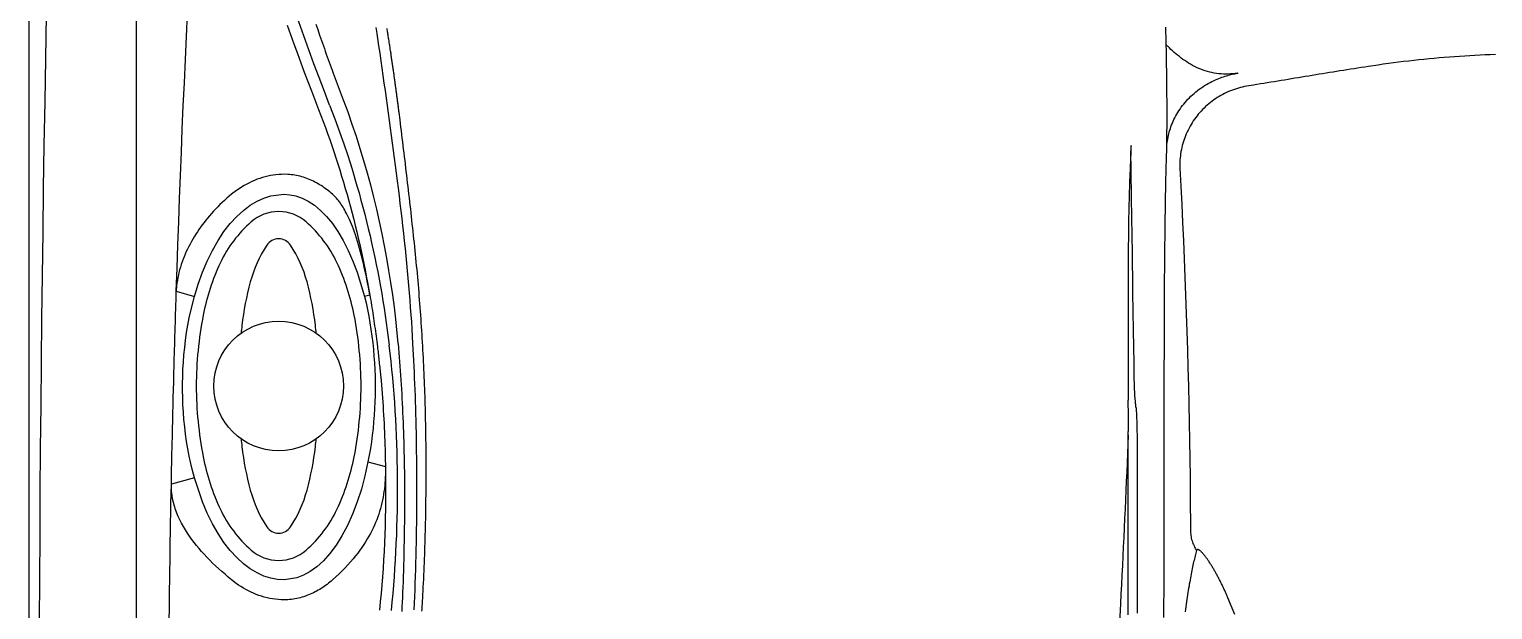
# Model space of a CAD drawing. Extents: x 832 to 912, y 781 to 934.
# Drawn here: x 832.36 to 868.95, y 848.98 to 863.5 of the extents above; entities that cross this region are included whole.
import ezdxf

# ---------------------------------------------------------------- set-up
doc = ezdxf.new("R2010")
doc.units = 0
doc.header["$MEASUREMENT"] = 0
doc.layers.add('1', color=4, linetype='Continuous')
doc.layers.add('SPA', color=2, linetype='Continuous')

# ---------------------------------------------------------------- blocks, each defined once
blk = doc.blocks.new('speaker_cover')
at = {"layer": '1'}
blk.add_lwpolyline([(132.406, 82.479, 0.182123), (131.717, 82.22, 0.10272), (130.95, 81.201, 0.06203), (130.518, 79.884, 0.048276), (130.346, 78.114, 0.048276), (130.518, 76.344, 0.06203), (130.95, 75.027, 0.10272), (131.717, 74.008, 0.182123), (132.406, 73.749, 0.182123), (133.094, 74.008, 0.10272), (133.862, 75.027, 0.06203), (134.293, 76.344, 0.048276), (134.465, 78.114, 0.048276), (134.293, 79.884, 0.06203), (133.862, 81.201, 0.10272), (133.094, 82.22, 0.182123)], format="xyb", close=True, dxfattribs=at)
at = {"layer": '1', "color": 3}
for points in [[(132.406, 81.797, 0.252394), (132.111, 81.638, 0.079125), (131.696, 80.718, 0.038428), (131.487, 79.628, 0.003572), (131.467, 79.436, 0.028106)], [(133.344, 79.436, 0.003572), (133.324, 79.628, 0.038428), (133.115, 80.718, 0.079125), (132.7, 81.638, 0.252394), (132.406, 81.797, 0.252394)], [(131.467, 76.792, 0.003572), (131.487, 76.6, 0.038428), (131.696, 75.51, 0.079125), (132.111, 74.59, 0.252394), (132.406, 74.431, 0.252394), (132.7, 74.59, 0.079125), (133.115, 75.51, 0.038428), (133.324, 76.6, 0.003572), (133.344, 76.792, 0.028106)]]:
    blk.add_lwpolyline(points, format="xyb", dxfattribs=at)
at = {"layer": '1'}
blk.add_circle((132.406, 78.114), 1.622, dxfattribs=at)
blk = doc.blocks.new('2010SOVEREIGN')
at = {"layer": '1', "color": 3}
blk.add_line((2.674, 80.643), (2.674, 12.062), dxfattribs=at)
blk.add_arc((1031.052, 46.42), 1030.812, 178.073751, 181.933854, dxfattribs=at)
at = {"layer": 'SPA', "color": 3, "linetype": 'Continuous'}
for p, q in [((3.676, 58.974), (4.13, 58.847)), ((8.514, 58.88), (8.38, 58.847)), ((8.468, 54.704), (8.906, 54.59)), ((4.13, 54.309), (3.552, 54.147))]:
    blk.add_line(p, q, dxfattribs=at)
at = {"layer": 'SPA', "color": 4}
blk.add_lwpolyline([(12, 92.705), (67.658, 92.705, -0.414214), (79.658, 80.705), (79.658, 12, -0.414214), (67.658, 0), (12, 0, -0.414214), (0, 12), (0, 80.705, -0.414214)], format="xyb", close=True, dxfattribs=at)
at = {"layer": 'SPA', "color": 3, "linetype": 'Continuous'}
for points in [[(6.449, 65.636), (6.533, 65.399), (6.617, 65.163), (6.702, 64.927), (6.789, 64.691), (6.876, 64.456), (6.964, 64.221), (7.053, 63.988), (7.232, 63.522)], [(7.51, 63.634), (7.377, 63.976), (7.246, 64.321), (7.116, 64.668), (6.988, 65.016), (6.862, 65.365), (6.738, 65.717), (6.616, 66.07), (6.496, 66.424), (6.379, 66.78), (6.265, 67.137), (6.153, 67.495), (6.044, 67.855), (5.939, 68.215), (5.836, 68.577), (5.737, 68.94), (5.641, 69.305), (5.549, 69.67), (5.461, 70.036), (5.297, 70.77)], [(8.668, 65.578), (8.691, 65.424), (8.735, 65.116)], [(7.164, 65.659), (7.211, 65.522), (7.258, 65.386), (7.353, 65.116)], [(28.425, 65.144), (28.424, 65.217), (28.422, 65.29), (28.421, 65.363), (28.419, 65.436), (28.417, 65.509), (28.416, 65.582)], [(28.437, 62.527), (28.438, 62.583), (28.439, 62.64), (28.44, 62.697), (28.441, 62.756), (28.442, 62.815), (28.443, 62.875), (28.444, 62.936), (28.444, 62.998), (28.445, 63.06), (28.445, 63.123), (28.445, 63.186), (28.446, 63.251), (28.446, 63.315), (28.446, 63.38), (28.446, 63.446), (28.446, 63.512), (28.446, 63.578), (28.445, 63.645), (28.445, 63.712), (28.445, 63.779), (28.444, 63.847), (28.444, 63.914), (28.443, 63.982), (28.443, 64.05), (28.442, 64.118), (28.441, 64.186), (28.44, 64.254), (28.439, 64.323), (28.439, 64.391), (28.438, 64.459), (28.437, 64.528), (28.436, 64.596), (28.434, 64.665), (28.433, 64.733), (28.432, 64.802), (28.431, 64.87), (28.43, 64.939), (28.428, 65.007), (28.425, 65.144)], [(7.353, 65.116), (7.377, 65.047), (7.401, 64.979), (7.425, 64.911), (7.45, 64.843), (7.474, 64.774), (7.499, 64.706), (7.523, 64.639), (7.548, 64.571), (7.573, 64.503), (7.597, 64.435), (7.622, 64.368), (7.647, 64.3), (7.672, 64.233), (7.697, 64.165), (7.723, 64.098), (7.748, 64.031), (7.773, 63.964), (7.798, 63.896), (7.849, 63.762)], [(8.735, 65.116), (8.762, 64.93), (8.788, 64.744), (8.815, 64.557), (8.842, 64.371), (8.868, 64.184), (8.895, 63.997), (8.921, 63.809), (8.947, 63.622), (8.973, 63.434), (8.999, 63.247), (9.025, 63.059), (9.05, 62.871), (9.075, 62.683), (9.1, 62.494), (9.125, 62.306), (9.149, 62.118), (9.174, 61.929), (9.197, 61.741), (9.221, 61.552), (9.244, 61.363), (9.267, 61.175), (9.289, 60.986), (9.311, 60.798), (9.332, 60.609), (9.353, 60.421), (9.374, 60.233), (9.394, 60.046), (9.413, 59.86), (9.432, 59.674), (9.449, 59.488), (9.467, 59.304), (9.483, 59.119), (9.498, 58.936), (9.513, 58.753), (9.527, 58.571), (9.54, 58.389), (9.553, 58.208), (9.564, 58.027), (9.585, 57.667)], [(28.437, 62.527), (28.438, 62.569), (28.441, 62.611), (28.444, 62.654), (28.449, 62.697), (28.455, 62.74), (28.462, 62.784), (28.47, 62.827), (28.479, 62.871), (28.49, 62.916), (28.501, 62.96), (28.514, 63.004), (28.528, 63.049), (28.544, 63.093), (28.56, 63.138), (28.578, 63.183), (28.598, 63.227), (28.618, 63.272), (28.64, 63.316), (28.664, 63.361), (28.688, 63.405), (28.715, 63.449), (28.742, 63.492), (28.771, 63.535), (28.801, 63.578), (28.832, 63.619), (28.864, 63.66), (28.898, 63.701), (28.932, 63.74), (28.968, 63.779), (29.005, 63.818), (29.043, 63.855), (29.082, 63.891), (29.123, 63.927), (29.164, 63.962), (29.206, 63.996), (29.25, 64.028), (29.294, 64.06), (29.34, 64.091), (29.386, 64.12), (29.432, 64.148), (29.477, 64.175), (29.523, 64.199), (29.567, 64.222), (29.611, 64.243), (29.654, 64.263), (29.697, 64.282), (29.738, 64.299), (29.779, 64.315), (29.818, 64.329), (29.857, 64.342), (29.895, 64.355), (29.932, 64.366), (29.969, 64.377), (30.005, 64.387), (30.041, 64.396), (30.076, 64.404), (30.111, 64.412), (30.144, 64.419), (30.209, 64.432)], [(30.209, 64.432), (30.21, 64.432), (30.211, 64.432), (30.212, 64.432), (30.213, 64.432), (30.214, 64.432), (30.214, 64.432), (30.215, 64.432), (30.216, 64.433), (30.217, 64.433), (30.218, 64.433), (30.219, 64.433), (30.219, 64.433), (30.22, 64.433), (30.221, 64.433), (30.222, 64.434), (30.223, 64.434), (30.224, 64.434), (30.224, 64.434), (30.226, 64.434)], [(7.849, 63.762), (7.961, 63.461), (8.068, 63.158), (8.17, 62.855), (8.267, 62.551), (8.36, 62.247), (8.447, 61.942), (8.53, 61.637), (8.608, 61.332), (8.682, 61.026), (8.751, 60.72), (8.816, 60.414), (8.876, 60.108), (8.933, 59.803), (8.985, 59.497), (9.034, 59.191), (9.078, 58.885), (9.119, 58.58), (9.156, 58.275), (9.218, 57.667)], [(7.232, 63.522), (7.29, 63.373), (7.347, 63.223), (7.403, 63.073), (7.457, 62.922), (7.511, 62.771), (7.563, 62.62), (7.614, 62.468), (7.665, 62.316), (7.714, 62.164), (7.762, 62.011), (7.809, 61.857), (7.855, 61.704), (7.901, 61.55), (7.945, 61.395), (7.988, 61.24), (8.03, 61.085), (8.071, 60.929), (8.112, 60.773), (8.151, 60.617), (8.189, 60.46), (8.226, 60.303), (8.262, 60.146), (8.297, 59.988), (8.331, 59.83), (8.364, 59.672), (8.396, 59.514), (8.427, 59.356), (8.457, 59.197), (8.514, 58.88)], [(7.51, 63.634), (7.642, 63.288), (7.759, 62.964), (7.863, 62.667), (7.952, 62.399), (8.027, 62.165), (8.088, 61.969), (8.141, 61.792), (8.193, 61.614), (8.244, 61.436), (8.293, 61.258), (8.341, 61.079), (8.388, 60.9), (8.433, 60.721), (8.476, 60.542), (8.519, 60.363), (8.56, 60.183), (8.6, 60.003), (8.638, 59.823), (8.675, 59.642), (8.711, 59.461), (8.746, 59.28), (8.779, 59.098), (8.811, 58.916), (8.842, 58.733), (8.871, 58.55), (8.899, 58.367), (8.926, 58.183), (8.952, 57.999), (9, 57.629)], [(27.545, 62.623), (27.545, 62.608), (27.544, 62.593), (27.544, 62.579), (27.543, 62.564), (27.543, 62.549), (27.542, 62.535), (27.542, 62.52), (27.541, 62.505), (27.541, 62.491), (27.54, 62.476), (27.54, 62.461), (27.539, 62.447), (27.539, 62.432), (27.538, 62.418), (27.538, 62.403), (27.537, 62.388), (27.537, 62.374), (27.536, 62.359), (27.535, 62.33)], [(27.544, 62.328), (27.544, 62.343), (27.544, 62.358), (27.544, 62.372), (27.544, 62.387), (27.544, 62.402), (27.544, 62.417), (27.544, 62.431), (27.544, 62.446), (27.544, 62.461), (27.544, 62.475), (27.544, 62.49), (27.545, 62.505), (27.545, 62.519), (27.545, 62.534), (27.545, 62.549), (27.545, 62.564), (27.545, 62.578), (27.545, 62.593), (27.545, 62.623)], [(27.535, 62.33), (27.534, 62.295), (27.532, 62.26), (27.531, 62.226), (27.529, 62.191), (27.527, 62.156), (27.526, 62.122), (27.524, 62.087), (27.523, 62.052), (27.521, 62.018), (27.52, 61.983), (27.518, 61.949), (27.517, 61.915), (27.515, 61.88), (27.514, 61.846), (27.513, 61.812), (27.511, 61.777), (27.51, 61.743), (27.509, 61.709), (27.508, 61.675), (27.507, 61.641), (27.505, 61.606), (27.504, 61.572), (27.503, 61.538), (27.502, 61.504), (27.501, 61.47), (27.5, 61.436), (27.499, 61.402), (27.498, 61.368), (27.497, 61.335), (27.496, 61.301), (27.495, 61.267), (27.495, 61.233), (27.494, 61.199), (27.493, 61.165), (27.492, 61.132), (27.491, 61.098), (27.491, 61.064), (27.49, 61.03), (27.489, 60.997), (27.488, 60.963), (27.488, 60.929), (27.487, 60.896), (27.486, 60.862), (27.486, 60.828), (27.485, 60.795), (27.485, 60.761), (27.484, 60.727), (27.484, 60.694), (27.483, 60.66), (27.483, 60.626), (27.482, 60.593), (27.482, 60.559), (27.481, 60.525), (27.481, 60.492), (27.48, 60.458), (27.48, 60.424), (27.479, 60.391), (27.479, 60.357), (27.479, 60.323), (27.478, 60.29), (27.478, 60.256), (27.478, 60.222), (27.477, 60.188), (27.477, 60.154), (27.477, 60.121), (27.476, 60.087), (27.476, 60.053), (27.476, 60.019), (27.476, 59.985), (27.475, 59.951), (27.475, 59.917), (27.475, 59.883), (27.475, 59.849), (27.475, 59.815), (27.474, 59.781), (27.474, 59.747), (27.474, 59.713), (27.474, 59.678), (27.474, 59.644), (27.474, 59.61), (27.474, 59.576), (27.473, 59.541), (27.473, 59.507), (27.473, 59.472), (27.473, 59.438), (27.473, 59.403), (27.473, 59.368), (27.473, 59.334), (27.473, 59.299), (27.473, 59.264), (27.473, 59.229), (27.473, 59.195), (27.473, 59.16), (27.473, 59.125), (27.473, 59.09), (27.472, 59.054), (27.472, 59.019), (27.472, 58.984), (27.472, 58.949), (27.472, 58.913), (27.472, 58.878), (27.472, 58.843), (27.472, 58.807), (27.472, 58.772), (27.472, 58.736), (27.472, 58.7), (27.472, 58.665), (27.472, 58.629), (27.472, 58.593), (27.472, 58.557), (27.472, 58.521), (27.472, 58.485), (27.471, 58.449), (27.471, 58.413), (27.471, 58.377), (27.471, 58.341), (27.471, 58.304), (27.471, 58.268), (27.471, 58.232), (27.471, 58.195), (27.471, 58.159), (27.471, 58.122), (27.471, 58.085), (27.471, 58.049), (27.471, 58.012), (27.471, 57.975), (27.471, 57.938), (27.471, 57.901), (27.471, 57.864), (27.471, 57.827), (27.471, 57.79), (27.471, 57.753), (27.471, 57.715), (27.471, 57.678), (27.471, 57.641), (27.471, 57.604), (27.471, 57.566), (27.471, 57.529), (27.471, 57.491), (27.471, 57.454), (27.471, 57.416), (27.471, 57.378), (27.471, 57.341), (27.471, 57.303), (27.471, 57.265), (27.471, 57.227), (27.471, 57.189), (27.471, 57.151), (27.471, 57.113), (27.471, 57.074), (27.471, 57.036), (27.471, 56.997), (27.47, 56.958), (27.47, 56.918), (27.47, 56.879), (27.47, 56.839), (27.47, 56.799), (27.47, 56.758), (27.47, 56.718), (27.47, 56.677), (27.47, 56.636), (27.47, 56.595), (27.47, 56.553), (27.47, 56.511), (27.47, 56.469), (27.47, 56.426), (27.47, 56.383), (27.471, 56.339), (27.472, 56.251)], [(27.535, 62.33), (27.536, 62.33), (27.536, 62.33), (27.537, 62.33), (27.538, 62.33), (27.538, 62.329), (27.539, 62.329), (27.539, 62.329), (27.54, 62.329), (27.54, 62.329), (27.541, 62.329), (27.541, 62.329), (27.542, 62.329), (27.543, 62.329), (27.544, 62.328)], [(28.375, 55.588), (28.375, 55.713), (28.375, 55.838), (28.375, 55.963), (28.375, 56.088), (28.376, 56.212), (28.376, 56.336), (28.376, 56.46), (28.376, 56.584), (28.376, 56.708), (28.377, 56.831), (28.377, 56.954), (28.377, 57.077), (28.377, 57.2), (28.378, 57.322), (28.378, 57.445), (28.378, 57.567), (28.378, 57.689), (28.379, 57.81), (28.379, 57.932), (28.38, 58.053), (28.38, 58.174), (28.38, 58.295), (28.381, 58.415), (28.381, 58.535), (28.382, 58.654), (28.383, 58.774), (28.383, 58.893), (28.384, 59.011), (28.385, 59.129), (28.385, 59.247), (28.386, 59.364), (28.387, 59.481), (28.388, 59.598), (28.389, 59.714), (28.39, 59.829), (28.391, 59.944), (28.392, 60.059), (28.393, 60.173), (28.395, 60.286), (28.396, 60.399), (28.397, 60.511), (28.399, 60.623), (28.4, 60.734), (28.402, 60.845), (28.403, 60.955), (28.405, 61.064), (28.407, 61.173), (28.409, 61.281), (28.411, 61.388), (28.413, 61.495), (28.415, 61.601), (28.417, 61.706), (28.419, 61.81), (28.422, 61.914), (28.424, 62.017), (28.427, 62.119), (28.43, 62.221), (28.432, 62.323), (28.437, 62.527)], [(6.371, 61.902), (6.304, 61.9), (6.236, 61.897), (6.168, 61.89), (6.101, 61.882), (6.033, 61.87), (5.966, 61.857), (5.899, 61.84), (5.832, 61.822), (5.765, 61.8), (5.699, 61.776), (5.633, 61.75), (5.567, 61.721), (5.502, 61.69), (5.437, 61.656), (5.373, 61.62), (5.309, 61.581), (5.245, 61.54), (5.182, 61.497), (5.058, 61.402)], [(7.584, 61.402), (7.55, 61.431), (7.516, 61.459), (7.482, 61.487), (7.446, 61.514), (7.41, 61.541), (7.374, 61.567), (7.337, 61.593), (7.299, 61.618), (7.26, 61.641), (7.221, 61.664), (7.182, 61.686), (7.143, 61.708), (7.103, 61.728), (7.062, 61.747), (7.021, 61.765), (6.98, 61.782), (6.939, 61.798), (6.897, 61.813), (6.855, 61.827), (6.812, 61.839), (6.769, 61.851), (6.726, 61.861), (6.683, 61.871), (6.639, 61.879), (6.595, 61.886), (6.551, 61.891), (6.506, 61.896), (6.462, 61.899), (6.371, 61.902)], [(5.058, 61.402), (4.998, 61.352), (4.939, 61.301), (4.881, 61.249), (4.824, 61.196), (4.768, 61.143), (4.714, 61.088), (4.66, 61.033), (4.608, 60.977), (4.558, 60.921), (4.508, 60.865), (4.46, 60.808), (4.414, 60.75), (4.369, 60.693), (4.325, 60.635), (4.283, 60.578), (4.242, 60.519), (4.202, 60.46), (4.163, 60.401), (4.125, 60.34), (4.089, 60.279), (4.053, 60.218), (4.019, 60.156), (3.986, 60.093), (3.955, 60.03), (3.925, 59.967), (3.897, 59.903), (3.87, 59.839), (3.844, 59.774), (3.821, 59.709), (3.798, 59.644), (3.778, 59.578), (3.759, 59.513), (3.742, 59.447), (3.727, 59.38), (3.714, 59.313), (3.702, 59.246), (3.693, 59.178), (3.685, 59.11), (3.676, 58.974)], [(4.13, 58.847), (4.224, 59.154), (4.331, 59.451), (4.45, 59.732), (4.579, 59.997), (4.719, 60.243), (4.868, 60.467), (5.024, 60.668), (5.187, 60.846), (5.353, 60.998), (5.523, 61.126), (5.695, 61.228), (5.866, 61.306), (6.037, 61.36), (6.369, 61.402)], [(6.369, 61.402), (6.517, 61.391), (6.668, 61.36), (6.821, 61.306), (6.975, 61.228), (7.129, 61.126), (7.281, 60.998), (7.431, 60.846), (7.577, 60.668), (7.717, 60.467), (7.851, 60.243), (7.976, 59.997), (8.093, 59.732), (8.199, 59.451), (8.38, 58.847)], [(8.514, 58.88), (8.497, 58.978), (8.479, 59.077), (8.46, 59.176), (8.44, 59.275), (8.42, 59.374), (8.399, 59.472), (8.377, 59.57), (8.354, 59.667), (8.331, 59.764), (8.307, 59.86), (8.282, 59.955), (8.256, 60.049), (8.23, 60.138), (8.204, 60.224), (8.178, 60.305), (8.153, 60.383), (8.128, 60.456), (8.102, 60.526), (8.077, 60.592), (8.053, 60.655), (8.028, 60.714), (8.004, 60.77), (7.98, 60.823), (7.956, 60.873), (7.933, 60.92), (7.91, 60.964), (7.888, 61.005), (7.866, 61.044), (7.844, 61.08), (7.822, 61.115), (7.8, 61.149), (7.777, 61.182), (7.754, 61.213), (7.731, 61.243), (7.708, 61.273), (7.684, 61.301), (7.659, 61.328), (7.634, 61.353), (7.584, 61.402)], [(4.13, 54.309), (4.082, 54.487), (4.039, 54.668), (4, 54.85), (3.965, 55.033), (3.935, 55.218), (3.908, 55.402), (3.886, 55.586), (3.868, 55.77), (3.853, 55.953), (3.842, 56.134), (3.836, 56.313), (3.832, 56.49), (3.832, 56.666), (3.836, 56.843), (3.842, 57.022), (3.853, 57.203), (3.868, 57.386), (3.886, 57.57), (3.908, 57.754), (3.935, 57.939), (3.965, 58.123), (4, 58.306), (4.039, 58.488), (4.13, 58.847)], [(8.38, 58.847), (8.419, 58.684), (8.454, 58.52), (8.487, 58.354), (8.517, 58.187), (8.543, 58.02), (8.566, 57.851), (8.587, 57.683), (8.604, 57.515), (8.618, 57.348), (8.629, 57.182), (8.638, 57.017), (8.644, 56.853), (8.647, 56.691), (8.647, 56.531), (8.645, 56.37), (8.641, 56.207), (8.633, 56.043), (8.623, 55.877), (8.61, 55.71), (8.594, 55.542), (8.575, 55.374), (8.553, 55.206), (8.528, 55.038), (8.468, 54.704)], [(8.514, 58.88), (8.525, 58.815), (8.536, 58.751), (8.546, 58.687), (8.557, 58.623), (8.567, 58.558), (8.578, 58.494), (8.588, 58.429), (8.597, 58.365), (8.607, 58.301), (8.617, 58.236), (8.626, 58.172), (8.635, 58.107), (8.644, 58.043), (8.653, 57.978), (8.662, 57.913), (8.671, 57.849), (8.679, 57.784), (8.687, 57.719), (8.704, 57.59)], [(8.704, 57.59), (8.709, 57.548), (8.714, 57.505), (8.719, 57.462), (8.724, 57.42), (8.729, 57.377), (8.733, 57.335), (8.738, 57.292), (8.743, 57.249), (8.747, 57.207), (8.752, 57.164), (8.756, 57.121), (8.761, 57.079), (8.765, 57.036), (8.77, 56.993), (8.774, 56.95), (8.778, 56.908), (8.782, 56.865), (8.786, 56.822), (8.794, 56.737)], [(9.055, 50.987), (9.076, 51.198), (9.095, 51.409), (9.113, 51.62), (9.129, 51.83), (9.143, 52.039), (9.156, 52.249), (9.167, 52.457), (9.177, 52.666), (9.186, 52.873), (9.193, 53.081), (9.199, 53.288), (9.203, 53.495), (9.206, 53.702), (9.208, 53.909), (9.209, 54.117), (9.208, 54.324), (9.206, 54.532), (9.202, 54.74), (9.197, 54.947), (9.19, 55.155), (9.183, 55.362), (9.173, 55.569), (9.163, 55.777), (9.151, 55.983), (9.137, 56.19), (9.122, 56.396), (9.105, 56.602), (9.087, 56.808), (9.068, 57.014), (9.047, 57.219), (9, 57.629)], [(9.585, 57.667), (9.593, 57.526), (9.6, 57.384), (9.607, 57.241), (9.614, 57.096), (9.621, 56.951), (9.627, 56.804), (9.633, 56.656), (9.639, 56.507), (9.644, 56.357), (9.649, 56.206), (9.654, 56.054), (9.658, 55.901), (9.662, 55.747), (9.666, 55.591), (9.669, 55.435), (9.672, 55.278), (9.675, 55.12), (9.677, 54.962), (9.679, 54.802), (9.681, 54.642), (9.682, 54.482), (9.683, 54.32), (9.683, 54.158), (9.683, 53.996), (9.683, 53.833), (9.682, 53.669), (9.681, 53.505), (9.68, 53.34), (9.678, 53.175), (9.676, 53.01), (9.673, 52.844), (9.67, 52.678), (9.667, 52.511), (9.663, 52.344), (9.659, 52.177), (9.654, 52.01), (9.649, 51.843), (9.643, 51.675), (9.637, 51.508), (9.63, 51.34), (9.622, 51.172), (9.614, 51.005)], [(9.219, 57.657), (9.229, 57.547), (9.239, 57.437), (9.248, 57.325), (9.257, 57.213), (9.266, 57.1), (9.274, 56.987), (9.282, 56.872), (9.29, 56.757), (9.297, 56.641), (9.304, 56.525), (9.311, 56.408), (9.317, 56.29), (9.323, 56.172), (9.329, 56.053), (9.334, 55.934), (9.34, 55.814), (9.344, 55.693), (9.349, 55.572), (9.353, 55.451), (9.357, 55.329), (9.361, 55.206), (9.364, 55.083), (9.368, 54.959), (9.371, 54.835), (9.373, 54.71), (9.376, 54.585), (9.378, 54.46), (9.38, 54.334), (9.383, 54.081)], [(8.794, 56.737), (8.803, 56.63), (8.812, 56.523), (8.821, 56.416), (8.829, 56.309), (8.836, 56.202), (8.844, 56.094), (8.851, 55.987), (8.857, 55.88), (8.863, 55.773), (8.869, 55.665), (8.875, 55.558), (8.88, 55.45), (8.884, 55.343), (8.888, 55.236), (8.892, 55.128), (8.896, 55.02), (8.899, 54.913), (8.901, 54.805), (8.906, 54.59)], [(27.477, 56.079), (27.477, 56.088), (27.476, 56.097), (27.476, 56.105), (27.476, 56.114), (27.476, 56.122), (27.476, 56.131), (27.475, 56.14), (27.475, 56.148), (27.475, 56.157), (27.475, 56.165), (27.474, 56.174), (27.474, 56.182), (27.474, 56.191), (27.474, 56.2), (27.474, 56.208), (27.473, 56.217), (27.473, 56.225), (27.473, 56.234), (27.472, 56.251)], [(27.476, 55.371), (27.476, 55.4), (27.477, 55.428), (27.477, 55.457), (27.478, 55.485), (27.478, 55.514), (27.479, 55.542), (27.479, 55.57), (27.479, 55.599), (27.479, 55.627), (27.479, 55.656), (27.48, 55.684), (27.48, 55.712), (27.48, 55.741), (27.48, 55.769), (27.48, 55.798), (27.48, 55.826), (27.48, 55.854), (27.479, 55.882), (27.479, 55.911), (27.479, 55.939), (27.479, 55.967), (27.478, 55.995), (27.478, 56.023), (27.477, 56.079)], [(27.476, 55.371), (27.467, 55.142), (27.457, 54.912), (27.447, 54.681), (27.437, 54.45), (27.427, 54.219), (27.417, 53.986), (27.407, 53.754), (27.396, 53.52), (27.385, 53.286), (27.374, 53.052), (27.363, 52.817), (27.352, 52.581), (27.341, 52.345), (27.329, 52.109), (27.317, 51.872), (27.305, 51.634), (27.293, 51.396), (27.281, 51.157), (27.255, 50.678)], [(27.47, 50.882), (27.471, 51.027), (27.471, 51.172), (27.472, 51.317), (27.472, 51.462), (27.472, 51.607), (27.473, 51.752), (27.473, 51.897), (27.473, 52.042), (27.473, 52.188), (27.474, 52.333), (27.474, 52.478), (27.474, 52.623), (27.474, 52.768), (27.475, 52.913), (27.475, 53.058), (27.475, 53.203), (27.475, 53.349), (27.475, 53.493), (27.475, 53.638), (27.475, 53.783), (27.476, 53.928), (27.476, 54.073), (27.476, 54.217), (27.476, 54.362), (27.476, 54.507), (27.476, 54.651), (27.476, 54.795), (27.476, 54.939), (27.476, 55.083), (27.476, 55.371)], [(28.369, 50.809), (28.369, 51.008), (28.369, 51.208), (28.37, 51.408), (28.37, 51.608), (28.371, 51.808), (28.371, 52.008), (28.371, 52.208), (28.372, 52.408), (28.372, 52.608), (28.372, 52.808), (28.372, 53.008), (28.373, 53.207), (28.373, 53.407), (28.373, 53.606), (28.373, 53.805), (28.373, 54.004), (28.374, 54.202), (28.374, 54.401), (28.374, 54.599), (28.374, 54.798), (28.374, 54.996), (28.375, 55.193), (28.375, 55.588)], [(8.468, 54.704), (8.392, 54.36), (8.302, 54.025), (8.199, 53.704), (8.083, 53.4), (7.955, 53.116), (7.817, 52.855), (7.671, 52.619), (7.516, 52.41), (7.356, 52.231), (7.192, 52.08), (7.026, 51.959), (6.859, 51.867), (6.693, 51.804), (6.369, 51.755)], [(8.906, 54.59), (8.906, 54.525), (8.906, 54.459), (8.904, 54.39), (8.902, 54.32), (8.898, 54.249), (8.893, 54.177), (8.886, 54.105), (8.878, 54.034), (8.868, 53.962), (8.857, 53.891), (8.845, 53.82), (8.831, 53.749), (8.815, 53.678), (8.798, 53.608), (8.779, 53.538), (8.758, 53.468), (8.736, 53.398), (8.712, 53.328), (8.686, 53.259), (8.658, 53.189), (8.629, 53.12), (8.597, 53.051), (8.564, 52.982), (8.528, 52.914), (8.491, 52.845), (8.451, 52.777), (8.409, 52.708), (8.364, 52.638), (8.317, 52.567), (8.266, 52.496), (8.213, 52.424), (8.156, 52.352), (8.096, 52.278), (8.033, 52.205), (7.967, 52.13), (7.897, 52.056), (7.824, 51.981), (7.747, 51.906), (7.584, 51.755)], [(8.906, 54.59), (8.908, 54.377), (8.91, 54.164), (8.91, 53.951), (8.908, 53.738), (8.905, 53.526), (8.901, 53.313), (8.895, 53.101), (8.888, 52.889), (8.879, 52.677), (8.869, 52.465), (8.857, 52.254), (8.844, 52.042), (8.829, 51.832), (8.813, 51.621), (8.795, 51.411), (8.776, 51.202), (8.755, 50.993)], [(6.369, 51.755), (6.205, 51.765), (6.037, 51.796), (5.866, 51.85), (5.695, 51.928), (5.523, 52.031), (5.353, 52.158), (5.187, 52.311), (5.024, 52.488), (4.868, 52.689), (4.719, 52.913), (4.579, 53.159), (4.45, 53.424), (4.331, 53.705), (4.13, 54.309)], [(5.058, 51.755), (4.975, 51.823), (4.894, 51.892), (4.814, 51.962), (4.736, 52.032), (4.659, 52.103), (4.585, 52.175), (4.512, 52.247), (4.442, 52.32), (4.373, 52.393), (4.307, 52.466), (4.244, 52.54), (4.182, 52.614), (4.122, 52.69), (4.064, 52.767), (4.008, 52.845), (3.954, 52.925), (3.903, 53.005), (3.854, 53.087), (3.809, 53.17), (3.766, 53.255), (3.726, 53.34), (3.69, 53.426), (3.658, 53.513), (3.63, 53.601), (3.605, 53.69), (3.585, 53.78), (3.57, 53.871), (3.559, 53.962), (3.552, 54.147)], [(9.383, 54.081), (9.383, 53.902), (9.382, 53.727), (9.381, 53.553), (9.38, 53.383), (9.378, 53.215), (9.376, 53.05), (9.374, 52.887), (9.371, 52.728), (9.368, 52.572), (9.365, 52.418), (9.361, 52.269), (9.357, 52.122), (9.353, 51.979), (9.349, 51.839), (9.344, 51.704), (9.339, 51.571), (9.334, 51.443), (9.329, 51.319), (9.323, 51.199), (9.318, 51.08), (9.312, 50.963)], [(6.371, 51.255), (6.299, 51.256), (6.227, 51.26), (6.155, 51.267), (6.084, 51.277), (6.014, 51.289), (5.945, 51.304), (5.876, 51.322), (5.808, 51.342), (5.74, 51.365), (5.674, 51.389), (5.608, 51.417), (5.544, 51.446), (5.48, 51.477), (5.416, 51.511), (5.354, 51.547), (5.293, 51.585), (5.233, 51.624), (5.174, 51.666), (5.058, 51.755)], [(7.584, 51.755), (7.55, 51.725), (7.516, 51.696), (7.481, 51.668), (7.446, 51.641), (7.41, 51.614), (7.374, 51.589), (7.337, 51.563), (7.3, 51.539), (7.262, 51.516), (7.224, 51.493), (7.185, 51.471), (7.146, 51.45), (7.106, 51.43), (7.066, 51.411), (7.026, 51.393), (6.985, 51.376), (6.943, 51.36), (6.902, 51.345), (6.859, 51.331), (6.817, 51.318), (6.774, 51.306), (6.731, 51.296), (6.687, 51.286), (6.643, 51.278), (6.598, 51.271), (6.554, 51.265), (6.509, 51.261), (6.463, 51.257), (6.371, 51.255)]]:
    blk.add_lwpolyline(points, dxfattribs=at)
at = {"layer": 'SPA', "color": 2, "linetype": 'Continuous'}
for points in [[(3.676, 58.974), (3.695, 59.554), (3.715, 60.134), (3.736, 60.714), (3.757, 61.294), (3.779, 61.874), (3.802, 62.454), (3.826, 63.034), (3.851, 63.614), (3.877, 64.194), (3.904, 64.773), (3.931, 65.353), (3.959, 65.933), (3.988, 66.512), (4.018, 67.092), (4.049, 67.672), (4.081, 68.251), (4.113, 68.83), (4.146, 69.41), (4.216, 70.568)], [(9.246, 63.447), (9.243, 63.47), (9.24, 63.494), (9.237, 63.517), (9.234, 63.541), (9.231, 63.564), (9.228, 63.588), (9.225, 63.612), (9.222, 63.636), (9.219, 63.66), (9.216, 63.684), (9.213, 63.709), (9.21, 63.733), (9.206, 63.758), (9.203, 63.782), (9.2, 63.807), (9.197, 63.832), (9.193, 63.856), (9.19, 63.881), (9.187, 63.906), (9.183, 63.932), (9.18, 63.957), (9.176, 63.982), (9.173, 64.007), (9.17, 64.033), (9.166, 64.059), (9.163, 64.084), (9.159, 64.11), (9.155, 64.136), (9.152, 64.162), (9.148, 64.187), (9.145, 64.214), (9.141, 64.24), (9.137, 64.266), (9.134, 64.292), (9.13, 64.318), (9.126, 64.345), (9.123, 64.371), (9.119, 64.398), (9.115, 64.424), (9.111, 64.451), (9.107, 64.478), (9.104, 64.504), (9.1, 64.531), (9.096, 64.558), (9.092, 64.585), (9.088, 64.612), (9.084, 64.639), (9.08, 64.666), (9.076, 64.693), (9.072, 64.72), (9.068, 64.747), (9.064, 64.775), (9.06, 64.802), (9.056, 64.829), (9.052, 64.857), (9.048, 64.884), (9.044, 64.912), (9.04, 64.939), (9.036, 64.967), (9.032, 64.994), (9.027, 65.022), (9.023, 65.049), (9.019, 65.077), (9.015, 65.105), (9.011, 65.132), (9.007, 65.16), (9.002, 65.188), (8.998, 65.215), (8.994, 65.243), (8.99, 65.271), (8.985, 65.299), (8.981, 65.327), (8.977, 65.354), (8.972, 65.382), (8.968, 65.41), (8.964, 65.438), (8.959, 65.466), (8.955, 65.494), (8.951, 65.522), (8.946, 65.549)], [(30.209, 64.432), (30.151, 64.423), (30.093, 64.417), (30.035, 64.412), (29.976, 64.41), (29.917, 64.409), (29.859, 64.411), (29.8, 64.414), (29.742, 64.419), (29.684, 64.426), (29.626, 64.436), (29.569, 64.447), (29.512, 64.46), (29.456, 64.475), (29.4, 64.492), (29.345, 64.511), (29.291, 64.531), (29.238, 64.553), (29.186, 64.577), (29.134, 64.602), (29.084, 64.628), (29.034, 64.655), (28.985, 64.684), (28.937, 64.714), (28.89, 64.745), (28.843, 64.778), (28.798, 64.811), (28.753, 64.845), (28.71, 64.88), (28.667, 64.915), (28.625, 64.952), (28.583, 64.989), (28.543, 65.027), (28.503, 65.065), (28.425, 65.144)], [(36.654, 64.898), (36.526, 64.893), (36.398, 64.887), (36.271, 64.881), (36.143, 64.875), (36.015, 64.868), (35.888, 64.86), (35.76, 64.852), (35.632, 64.843), (35.505, 64.833), (35.377, 64.823), (35.25, 64.812), (35.123, 64.801), (34.995, 64.789), (34.868, 64.776), (34.741, 64.763), (34.614, 64.749), (34.487, 64.735), (34.36, 64.72), (34.233, 64.704), (34.106, 64.688), (33.979, 64.671), (33.853, 64.654), (33.728, 64.636), (33.48, 64.599)], [(33.48, 64.599), (33.389, 64.586), (33.3, 64.572), (33.21, 64.558), (33.121, 64.544), (33.032, 64.53), (32.944, 64.516), (32.856, 64.502), (32.769, 64.487), (32.682, 64.473), (32.595, 64.459), (32.509, 64.445), (32.422, 64.431), (32.336, 64.417), (32.249, 64.403), (32.163, 64.389), (32.076, 64.374), (31.99, 64.36), (31.903, 64.346), (31.817, 64.332), (31.73, 64.318), (31.644, 64.304), (31.558, 64.29), (31.471, 64.276), (31.385, 64.261), (31.298, 64.247), (31.212, 64.233), (31.126, 64.219), (31.039, 64.205), (30.953, 64.191), (30.867, 64.177), (30.78, 64.162), (30.694, 64.148), (30.608, 64.134), (30.435, 64.106)], [(30.435, 64.106), (30.383, 64.096), (30.332, 64.085), (30.281, 64.073), (30.23, 64.059), (30.18, 64.044), (30.129, 64.027), (30.08, 64.009), (30.031, 63.99), (29.982, 63.97), (29.934, 63.948), (29.886, 63.925), (29.839, 63.901), (29.793, 63.876), (29.747, 63.849), (29.702, 63.822), (29.658, 63.793), (29.614, 63.763), (29.571, 63.732), (29.53, 63.699), (29.489, 63.666), (29.448, 63.632), (29.409, 63.596), (29.371, 63.56), (29.334, 63.523), (29.297, 63.484), (29.262, 63.445), (29.228, 63.405), (29.195, 63.364), (29.163, 63.322), (29.132, 63.28), (29.102, 63.237), (29.073, 63.193), (29.046, 63.148), (29.02, 63.102), (28.995, 63.057), (28.971, 63.01), (28.948, 62.963), (28.927, 62.915), (28.907, 62.867), (28.888, 62.818), (28.871, 62.769), (28.854, 62.72), (28.839, 62.67), (28.826, 62.62), (28.814, 62.57), (28.803, 62.519), (28.793, 62.468), (28.785, 62.417), (28.778, 62.366), (28.772, 62.315), (28.768, 62.263), (28.765, 62.212), (28.764, 62.161), (28.765, 62.058)], [(9.841, 51.375), (9.847, 51.475), (9.852, 51.575), (9.857, 51.675), (9.862, 51.775), (9.867, 51.876), (9.871, 51.976), (9.875, 52.076), (9.879, 52.176), (9.883, 52.276), (9.886, 52.377), (9.89, 52.477), (9.893, 52.577), (9.896, 52.677), (9.899, 52.778), (9.901, 52.878), (9.904, 52.978), (9.906, 53.078), (9.908, 53.178), (9.911, 53.278), (9.912, 53.378), (9.914, 53.478), (9.916, 53.577), (9.917, 53.677), (9.918, 53.777), (9.919, 53.876), (9.92, 53.976), (9.921, 54.075), (9.922, 54.175), (9.922, 54.274), (9.923, 54.373), (9.923, 54.473), (9.923, 54.572), (9.923, 54.671), (9.922, 54.77), (9.922, 54.869), (9.921, 54.968), (9.92, 55.067), (9.919, 55.165), (9.918, 55.264), (9.917, 55.362), (9.916, 55.461), (9.914, 55.559), (9.912, 55.657), (9.91, 55.755), (9.908, 55.853), (9.906, 55.951), (9.903, 56.049), (9.9, 56.147), (9.897, 56.245), (9.894, 56.342), (9.891, 56.44), (9.888, 56.537), (9.884, 56.635), (9.88, 56.732), (9.876, 56.829), (9.872, 56.927), (9.868, 57.024), (9.863, 57.121), (9.859, 57.218), (9.854, 57.315), (9.849, 57.412), (9.843, 57.508), (9.838, 57.605), (9.832, 57.702), (9.827, 57.798), (9.821, 57.894), (9.815, 57.991), (9.808, 58.087), (9.802, 58.183), (9.795, 58.279), (9.789, 58.375), (9.782, 58.471), (9.775, 58.567), (9.767, 58.663), (9.76, 58.758), (9.752, 58.854), (9.744, 58.949), (9.736, 59.045), (9.728, 59.14), (9.72, 59.235), (9.711, 59.33), (9.703, 59.425), (9.694, 59.52), (9.685, 59.615), (9.676, 59.71), (9.666, 59.805), (9.657, 59.9), (9.647, 59.995), (9.638, 60.089), (9.628, 60.184), (9.618, 60.279), (9.608, 60.374), (9.598, 60.468), (9.588, 60.563), (9.577, 60.657), (9.567, 60.752), (9.557, 60.846), (9.546, 60.94), (9.536, 61.034), (9.525, 61.128), (9.514, 61.222), (9.504, 61.316), (9.493, 61.41), (9.482, 61.504), (9.471, 61.597), (9.46, 61.691), (9.449, 61.784), (9.438, 61.877), (9.427, 61.97), (9.416, 62.063), (9.405, 62.156), (9.394, 62.249), (9.383, 62.342), (9.372, 62.435), (9.36, 62.527), (9.349, 62.62), (9.338, 62.712), (9.326, 62.804), (9.315, 62.897), (9.303, 62.989), (9.292, 63.081), (9.281, 63.172), (9.269, 63.264), (9.246, 63.447)], [(27.654, 56.233), (27.651, 56.273), (27.647, 56.312), (27.644, 56.352), (27.642, 56.391), (27.639, 56.43), (27.637, 56.47), (27.635, 56.509), (27.633, 56.548), (27.632, 56.587), (27.63, 56.626), (27.629, 56.665), (27.628, 56.704), (27.627, 56.743), (27.627, 56.782), (27.626, 56.82), (27.625, 56.859), (27.625, 56.897), (27.625, 56.936), (27.624, 56.974), (27.624, 57.013), (27.623, 57.051), (27.623, 57.089), (27.623, 57.128), (27.622, 57.166), (27.622, 57.204), (27.621, 57.242), (27.621, 57.28), (27.62, 57.318), (27.62, 57.356), (27.619, 57.394), (27.618, 57.432), (27.618, 57.47), (27.617, 57.508), (27.616, 57.546), (27.615, 57.584), (27.615, 57.621), (27.614, 57.659), (27.613, 57.697), (27.612, 57.734), (27.612, 57.772), (27.611, 57.809), (27.61, 57.847), (27.609, 57.884), (27.608, 57.921), (27.608, 57.958), (27.607, 57.996), (27.606, 58.033), (27.605, 58.07), (27.605, 58.107), (27.604, 58.144), (27.603, 58.181), (27.603, 58.218), (27.602, 58.254), (27.601, 58.291), (27.601, 58.328), (27.6, 58.364), (27.599, 58.401), (27.599, 58.437), (27.598, 58.474), (27.598, 58.51), (27.597, 58.547), (27.596, 58.583), (27.596, 58.619), (27.595, 58.655), (27.595, 58.691), (27.594, 58.728), (27.594, 58.764), (27.593, 58.799), (27.593, 58.835), (27.593, 58.871), (27.592, 58.907), (27.592, 58.943), (27.591, 58.978), (27.591, 59.014), (27.591, 59.05), (27.59, 59.085), (27.59, 59.121), (27.59, 59.156), (27.589, 59.191), (27.589, 59.227), (27.589, 59.262), (27.588, 59.297), (27.588, 59.333), (27.588, 59.368), (27.587, 59.403), (27.587, 59.438), (27.587, 59.473), (27.586, 59.508), (27.586, 59.543), (27.586, 59.578), (27.585, 59.613), (27.585, 59.648), (27.584, 59.682), (27.584, 59.717), (27.583, 59.752), (27.583, 59.787), (27.583, 59.821), (27.582, 59.856), (27.582, 59.89), (27.581, 59.925), (27.581, 59.96), (27.58, 59.994), (27.579, 60.028), (27.579, 60.063), (27.578, 60.097), (27.578, 60.132), (27.577, 60.166), (27.577, 60.2), (27.576, 60.235), (27.575, 60.269), (27.575, 60.303), (27.574, 60.337), (27.574, 60.372), (27.573, 60.406), (27.572, 60.44), (27.572, 60.474), (27.571, 60.508), (27.571, 60.542), (27.57, 60.576), (27.569, 60.61), (27.569, 60.645), (27.568, 60.679), (27.568, 60.713), (27.567, 60.747), (27.566, 60.781), (27.566, 60.815), (27.565, 60.849), (27.564, 60.883), (27.564, 60.917), (27.563, 60.951), (27.563, 60.985), (27.562, 61.019), (27.562, 61.053), (27.561, 61.087), (27.56, 61.121), (27.56, 61.155), (27.559, 61.189), (27.559, 61.223), (27.558, 61.257), (27.558, 61.291), (27.557, 61.326), (27.557, 61.36), (27.556, 61.394), (27.556, 61.428), (27.555, 61.462), (27.554, 61.496), (27.554, 61.531), (27.553, 61.565), (27.553, 61.599), (27.553, 61.634), (27.552, 61.668), (27.552, 61.702), (27.551, 61.737), (27.551, 61.771), (27.55, 61.806), (27.55, 61.84), (27.549, 61.875), (27.549, 61.91), (27.548, 61.944), (27.548, 61.979), (27.547, 62.014), (27.547, 62.048), (27.546, 62.083), (27.546, 62.118), (27.545, 62.153), (27.545, 62.188), (27.545, 62.223), (27.544, 62.258), (27.544, 62.328)], [(28.765, 62.058), (28.789, 61.603), (28.812, 61.149), (28.834, 60.694), (28.854, 60.24), (28.874, 59.785), (28.892, 59.331), (28.91, 58.876), (28.926, 58.421), (28.941, 57.966), (28.955, 57.512), (28.968, 57.057), (28.979, 56.602), (28.99, 56.147), (28.999, 55.692), (29.007, 55.237), (29.015, 54.782), (29.021, 54.327), (29.025, 53.872), (29.032, 52.962)], [(3.611, 56.737), (3.614, 56.848), (3.617, 56.96), (3.62, 57.072), (3.623, 57.184), (3.626, 57.296), (3.63, 57.408), (3.633, 57.52), (3.636, 57.632), (3.639, 57.743), (3.642, 57.855), (3.646, 57.967), (3.649, 58.079), (3.652, 58.191), (3.656, 58.303), (3.659, 58.415), (3.662, 58.527), (3.666, 58.638), (3.669, 58.75), (3.676, 58.974)], [(3.552, 54.147), (3.555, 54.277), (3.557, 54.406), (3.56, 54.536), (3.563, 54.665), (3.565, 54.795), (3.568, 54.924), (3.571, 55.054), (3.574, 55.183), (3.577, 55.312), (3.58, 55.442), (3.583, 55.571), (3.586, 55.701), (3.589, 55.83), (3.592, 55.96), (3.595, 56.089), (3.598, 56.219), (3.601, 56.348), (3.605, 56.478), (3.611, 56.737)], [(27.67, 56.055), (27.67, 56.064), (27.669, 56.073), (27.668, 56.082), (27.667, 56.091), (27.667, 56.1), (27.666, 56.108), (27.665, 56.117), (27.664, 56.126), (27.663, 56.135), (27.663, 56.144), (27.662, 56.153), (27.661, 56.162), (27.66, 56.171), (27.659, 56.18), (27.659, 56.189), (27.658, 56.197), (27.657, 56.206), (27.656, 56.215), (27.654, 56.233)], [(27.67, 56.055), (27.672, 56.025), (27.674, 55.994), (27.676, 55.964), (27.678, 55.934), (27.68, 55.903), (27.681, 55.873), (27.683, 55.843), (27.684, 55.812), (27.685, 55.782), (27.687, 55.752), (27.688, 55.721), (27.689, 55.691), (27.69, 55.661), (27.691, 55.63), (27.691, 55.6), (27.692, 55.57), (27.693, 55.539), (27.693, 55.509), (27.694, 55.479), (27.694, 55.448), (27.695, 55.418), (27.695, 55.388), (27.695, 55.358), (27.695, 55.297)], [(27.695, 55.297), (27.695, 55.157), (27.695, 55.017), (27.696, 54.876), (27.696, 54.736), (27.696, 54.595), (27.696, 54.454), (27.696, 54.313), (27.696, 54.172), (27.696, 54.031), (27.696, 53.89), (27.696, 53.749), (27.696, 53.607), (27.697, 53.466), (27.697, 53.324), (27.697, 53.183), (27.697, 53.041), (27.697, 52.9), (27.697, 52.758), (27.697, 52.616), (27.697, 52.474), (27.697, 52.333), (27.697, 52.191), (27.697, 52.049), (27.696, 51.908), (27.696, 51.766), (27.696, 51.624), (27.696, 51.483), (27.696, 51.341), (27.696, 51.199), (27.696, 51.058), (27.695, 50.917)], [(3.487, 49.34), (3.489, 49.58), (3.491, 49.821), (3.493, 50.061), (3.495, 50.301), (3.498, 50.542), (3.5, 50.782), (3.503, 51.022), (3.506, 51.263), (3.509, 51.503), (3.512, 51.744), (3.515, 51.984), (3.519, 52.224), (3.523, 52.465), (3.526, 52.705), (3.53, 52.945), (3.534, 53.186), (3.539, 53.426), (3.543, 53.667), (3.552, 54.147)], [(29.032, 52.962), (29.034, 52.929), (29.037, 52.896), (29.041, 52.863), (29.047, 52.83), (29.053, 52.797), (29.061, 52.764), (29.071, 52.732), (29.081, 52.699), (29.093, 52.667), (29.106, 52.636), (29.12, 52.605), (29.135, 52.574), (29.151, 52.544), (29.186, 52.486)], [(29.186, 52.486), (29.177, 52.454), (29.167, 52.421), (29.158, 52.387), (29.148, 52.352), (29.139, 52.316), (29.13, 52.279), (29.121, 52.241), (29.111, 52.201), (29.102, 52.161), (29.093, 52.12), (29.084, 52.077), (29.075, 52.034), (29.066, 51.989), (29.057, 51.944), (29.048, 51.897), (29.039, 51.85), (29.03, 51.801), (29.021, 51.752), (29.012, 51.701), (29.003, 51.65), (28.995, 51.597), (28.986, 51.544), (28.977, 51.489), (28.969, 51.434), (28.96, 51.378), (28.952, 51.32), (28.943, 51.262), (28.935, 51.203), (28.927, 51.143), (28.918, 51.082), (28.91, 51.02), (28.902, 50.957)], [(29.969, 51.305), (29.96, 51.325), (29.951, 51.346), (29.942, 51.367), (29.933, 51.387), (29.924, 51.408), (29.915, 51.428), (29.906, 51.449), (29.896, 51.469), (29.887, 51.489), (29.878, 51.51), (29.868, 51.53), (29.859, 51.55), (29.849, 51.57), (29.839, 51.591), (29.83, 51.611), (29.82, 51.631), (29.81, 51.651), (29.8, 51.671), (29.79, 51.691), (29.78, 51.711), (29.77, 51.731), (29.76, 51.751), (29.75, 51.77), (29.739, 51.79), (29.729, 51.81), (29.719, 51.829), (29.708, 51.849), (29.698, 51.868), (29.687, 51.887), (29.677, 51.907), (29.666, 51.926), (29.655, 51.945), (29.645, 51.964), (29.634, 51.983), (29.623, 52.002), (29.612, 52.02), (29.601, 52.039), (29.59, 52.058), (29.579, 52.076), (29.568, 52.094), (29.557, 52.112), (29.546, 52.13), (29.534, 52.148), (29.523, 52.166), (29.512, 52.183), (29.5, 52.201), (29.489, 52.218), (29.478, 52.235), (29.466, 52.252), (29.455, 52.268), (29.443, 52.284), (29.432, 52.3), (29.42, 52.316), (29.409, 52.331), (29.398, 52.346), (29.386, 52.361), (29.375, 52.375), (29.363, 52.389), (29.352, 52.402), (29.341, 52.415), (29.33, 52.427), (29.319, 52.439), (29.308, 52.45), (29.298, 52.46), (29.287, 52.47), (29.277, 52.479), (29.268, 52.487), (29.258, 52.493), (29.249, 52.499), (29.241, 52.504), (29.232, 52.508), (29.225, 52.51), (29.218, 52.511), (29.211, 52.511), (29.206, 52.51), (29.2, 52.508), (29.196, 52.504), (29.192, 52.499), (29.186, 52.486)], [(9.817, 50.974), (9.819, 51.008), (9.822, 51.042), (9.824, 51.075), (9.826, 51.109), (9.828, 51.143), (9.83, 51.176), (9.832, 51.209), (9.834, 51.243), (9.836, 51.276), (9.838, 51.309), (9.841, 51.375)], [(30.138, 50.891), (29.969, 51.305)]]:
    blk.add_lwpolyline(points, dxfattribs=at)
at = {"layer": '1', "color": 1, "rotation": 180}
blk.add_blockref('speaker_cover', (138.641, 134.718), dxfattribs=at)

msp = doc.modelspace()

# ---------------------------------------------------------------- block references
at = {"layer": '1'}
msp.add_blockref('2010SOVEREIGN', (832.36, 797.97), dxfattribs=at)

doc.saveas('drawing.dxf')
